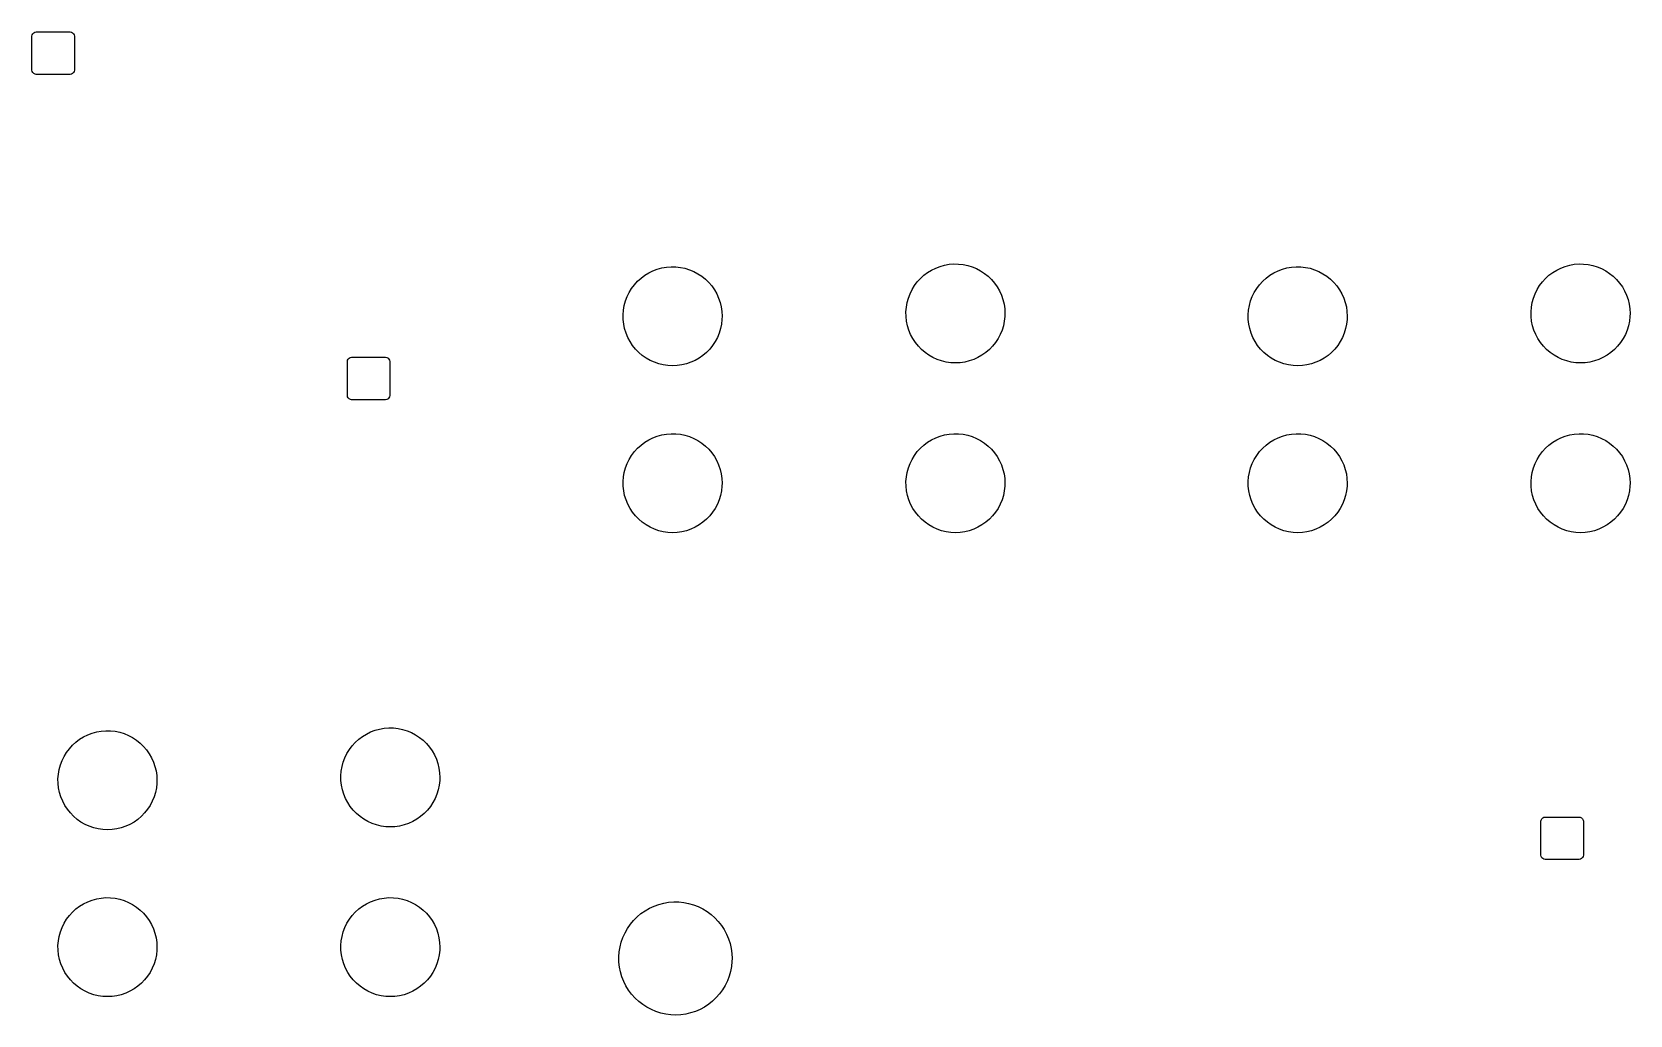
# Model space of a CAD drawing. Extents: x 92.4 to 156.4, y -90.5 to -56.2.
# Drawn here: x 128.12 to 156.38, y -90.5 to -73.12 of the extents above; entities that cross this region are included whole.
import ezdxf

# ---------------------------------------------------------------- set-up
doc = ezdxf.new("R2010")
doc.units = 0
doc.layers.add('BLACK', color=7, linetype='CONTINUOUS')

msp = doc.modelspace()

# ---------------------------------------------------------------- linework, layer by layer
at = {"layer": 'BLACK', "linetype": 'CONTINUOUS'}
for p, q in [((128.128, -73.1786), (128.139, -73.1564)), ((128.139, -73.1564), (128.156, -73.139)), ((128.156, -73.139), (128.178, -73.1282)), ((128.178, -73.1282), (128.2, -73.125)), ((128.2, -73.125), (128.8, -73.125)), ((128.8, -73.125), (128.821, -73.1281)), ((128.821, -73.1281), (128.844, -73.1389)), ((128.844, -73.1389), (128.861, -73.1563)), ((128.861, -73.1563), (128.872, -73.1784)), ((128.125, -73.2), (128.128, -73.1786)), ((128.125, -73.8), (128.125, -73.2)), ((128.872, -73.1784), (128.875, -73.2)), ((128.875, -73.2), (128.875, -73.8)), ((128.128, -73.8216), (128.125, -73.8)), ((128.139, -73.8437), (128.128, -73.8216)), ((128.156, -73.8611), (128.139, -73.8437)), ((128.179, -73.8719), (128.156, -73.8611)), ((128.2, -73.875), (128.179, -73.8719)), ((128.8, -73.875), (128.2, -73.875)), ((128.822, -73.8718), (128.8, -73.875)), ((128.844, -73.861), (128.822, -73.8718)), ((128.861, -73.8436), (128.844, -73.861)), ((128.872, -73.8214), (128.861, -73.8436)), ((128.875, -73.8), (128.872, -73.8214)), ((138.958, -77.4263), (139.028, -77.3832)), ((139.028, -77.3832), (139.102, -77.347)), ((139.102, -77.347), (139.18, -77.3178)), ((139.18, -77.3178), (139.259, -77.2961)), ((139.259, -77.2961), (139.34, -77.2819)), ((139.34, -77.2819), (139.423, -77.2754)), ((139.423, -77.2754), (139.505, -77.2767)), ((139.505, -77.2767), (139.587, -77.2858)), ((139.587, -77.2858), (139.668, -77.3025)), ((139.668, -77.3025), (139.746, -77.3267)), ((139.746, -77.3267), (139.823, -77.3583)), ((139.823, -77.3583), (139.895, -77.3969)), ((139.895, -77.3969), (139.964, -77.4421)), ((143.892, -77.4258), (143.958, -77.3763)), ((143.958, -77.3763), (144.028, -77.3332)), ((144.028, -77.3332), (144.102, -77.297)), ((144.102, -77.297), (144.18, -77.2678)), ((144.18, -77.2678), (144.259, -77.2461)), ((144.259, -77.2461), (144.34, -77.2319)), ((144.34, -77.2319), (144.423, -77.2254)), ((144.423, -77.2254), (144.505, -77.2267)), ((144.505, -77.2267), (144.587, -77.2358)), ((144.587, -77.2358), (144.668, -77.2525)), ((144.668, -77.2525), (144.746, -77.2767)), ((144.746, -77.2767), (144.823, -77.3083)), ((144.823, -77.3083), (144.895, -77.3469)), ((144.895, -77.3469), (144.964, -77.3921)), ((144.964, -77.3921), (145.029, -77.4437)), ((150.008, -77.4263), (150.078, -77.3832)), ((150.078, -77.3832), (150.152, -77.347)), ((150.152, -77.347), (150.23, -77.3178)), ((150.23, -77.3178), (150.309, -77.2961)), ((150.309, -77.2961), (150.39, -77.2819)), ((150.39, -77.2819), (150.473, -77.2754)), ((150.473, -77.2754), (150.555, -77.2767)), ((150.555, -77.2767), (150.637, -77.2858)), ((150.637, -77.2858), (150.718, -77.3025)), ((150.718, -77.3025), (150.796, -77.3267)), ((150.796, -77.3267), (150.873, -77.3583)), ((150.873, -77.3583), (150.945, -77.3969)), ((150.945, -77.3969), (151.014, -77.4421)), ((154.942, -77.4258), (155.008, -77.3763)), ((155.008, -77.3763), (155.078, -77.3332)), ((155.078, -77.3332), (155.152, -77.297)), ((155.152, -77.297), (155.23, -77.2678)), ((155.23, -77.2678), (155.309, -77.2461)), ((155.309, -77.2461), (155.39, -77.2319)), ((155.39, -77.2319), (155.473, -77.2254)), ((155.473, -77.2254), (155.555, -77.2267)), ((155.555, -77.2267), (155.637, -77.2358)), ((155.637, -77.2358), (155.718, -77.2525)), ((155.718, -77.2525), (155.796, -77.2767)), ((155.796, -77.2767), (155.873, -77.3083)), ((155.873, -77.3083), (155.945, -77.3469)), ((155.945, -77.3469), (156.014, -77.3921)), ((156.014, -77.3921), (156.079, -77.4437)), ((138.683, -77.7285), (138.726, -77.6582)), ((138.726, -77.6582), (138.776, -77.5923)), ((138.776, -77.5923), (138.831, -77.5313)), ((138.831, -77.5313), (138.892, -77.4758)), ((138.892, -77.4758), (138.958, -77.4263)), ((139.964, -77.4421), (140.029, -77.4937)), ((140.029, -77.4937), (140.088, -77.551)), ((140.088, -77.551), (140.141, -77.6137)), ((140.141, -77.6137), (140.189, -77.6812)), ((140.189, -77.6812), (140.23, -77.7528)), ((143.647, -77.7525), (143.683, -77.6785)), ((143.683, -77.6785), (143.726, -77.6082)), ((143.726, -77.6082), (143.776, -77.5423)), ((143.776, -77.5423), (143.831, -77.4813)), ((143.831, -77.4813), (143.892, -77.4258)), ((145.029, -77.4437), (145.088, -77.501)), ((145.088, -77.501), (145.141, -77.5637)), ((145.141, -77.5637), (145.189, -77.6312)), ((145.189, -77.6312), (145.23, -77.7028)), ((149.733, -77.7285), (149.776, -77.6582)), ((149.776, -77.6582), (149.826, -77.5923)), ((149.826, -77.5923), (149.881, -77.5313)), ((149.881, -77.5313), (149.942, -77.4758)), ((149.942, -77.4758), (150.008, -77.4263)), ((151.014, -77.4421), (151.079, -77.4937)), ((151.079, -77.4937), (151.138, -77.551)), ((151.138, -77.551), (151.191, -77.6137)), ((151.191, -77.6137), (151.239, -77.6812)), ((151.239, -77.6812), (151.28, -77.7528)), ((154.697, -77.7525), (154.733, -77.6785)), ((154.733, -77.6785), (154.776, -77.6082)), ((154.776, -77.6082), (154.826, -77.5423)), ((154.826, -77.5423), (154.881, -77.4813)), ((154.881, -77.4813), (154.942, -77.4258)), ((156.079, -77.4437), (156.138, -77.501)), ((156.138, -77.501), (156.191, -77.5637)), ((156.191, -77.5637), (156.239, -77.6312)), ((156.239, -77.6312), (156.28, -77.7028)), ((138.582, -78.0403), (138.596, -77.9591)), ((138.596, -77.9591), (138.618, -77.8796)), ((138.618, -77.8796), (138.647, -77.8025)), ((138.647, -77.8025), (138.683, -77.7285)), ((140.23, -77.7528), (140.264, -77.8279)), ((140.264, -77.8279), (140.29, -77.9059)), ((140.29, -77.9059), (140.31, -77.986)), ((143.582, -77.9903), (143.596, -77.9091)), ((143.596, -77.9091), (143.618, -77.8296)), ((143.618, -77.8296), (143.647, -77.7525)), ((145.23, -77.7028), (145.264, -77.7779)), ((145.264, -77.7779), (145.29, -77.8559)), ((145.29, -77.8559), (145.31, -77.936)), ((145.31, -77.936), (145.321, -78.0177)), ((149.632, -78.0403), (149.646, -77.9591)), ((149.646, -77.9591), (149.668, -77.8796)), ((149.668, -77.8796), (149.697, -77.8025)), ((149.697, -77.8025), (149.733, -77.7285)), ((151.28, -77.7528), (151.314, -77.8279)), ((151.314, -77.8279), (151.34, -77.9059)), ((151.34, -77.9059), (151.36, -77.986)), ((154.632, -77.9903), (154.646, -77.9091)), ((154.646, -77.9091), (154.668, -77.8296)), ((154.668, -77.8296), (154.697, -77.7525)), ((156.28, -77.7028), (156.314, -77.7779)), ((156.314, -77.7779), (156.34, -77.8559)), ((156.34, -77.8559), (156.36, -77.936)), ((156.36, -77.936), (156.371, -78.0177)), ((138.575, -78.1225), (138.582, -78.0403)), ((138.577, -78.2049), (138.575, -78.1225)), ((138.586, -78.2869), (138.577, -78.2049)), ((140.31, -77.986), (140.321, -78.0677)), ((140.323, -78.2049), (140.314, -78.2869)), ((140.321, -78.0677), (140.325, -78.15)), ((140.325, -78.15), (140.323, -78.2049)), ((143.575, -78.0725), (143.582, -77.9903)), ((143.577, -78.1549), (143.575, -78.0725)), ((143.586, -78.2369), (143.577, -78.1549)), ((143.602, -78.3176), (143.586, -78.2369)), ((145.314, -78.2369), (145.298, -78.3176)), ((145.323, -78.1549), (145.314, -78.2369)), ((145.321, -78.0177), (145.325, -78.1)), ((145.325, -78.1), (145.323, -78.1549)), ((149.625, -78.1225), (149.632, -78.0403)), ((149.627, -78.2049), (149.625, -78.1225)), ((149.636, -78.2869), (149.627, -78.2049)), ((151.36, -77.986), (151.371, -78.0677)), ((151.373, -78.2049), (151.364, -78.2869)), ((151.371, -78.0677), (151.375, -78.15)), ((151.375, -78.15), (151.373, -78.2049)), ((154.625, -78.0725), (154.632, -77.9903)), ((154.627, -78.1549), (154.625, -78.0725)), ((154.636, -78.2369), (154.627, -78.1549)), ((154.652, -78.3176), (154.636, -78.2369)), ((156.364, -78.2369), (156.348, -78.3176)), ((156.373, -78.1549), (156.364, -78.2369)), ((156.371, -78.0177), (156.375, -78.1)), ((156.375, -78.1), (156.373, -78.1549)), ((138.602, -78.3676), (138.586, -78.2869)), ((138.627, -78.4464), (138.602, -78.3676)), ((138.658, -78.5226), (138.627, -78.4464)), ((138.697, -78.5954), (138.658, -78.5226)), ((140.242, -78.5226), (140.203, -78.5954)), ((140.273, -78.4464), (140.242, -78.5226)), ((140.298, -78.3676), (140.273, -78.4464)), ((140.314, -78.2869), (140.298, -78.3676)), ((143.627, -78.3964), (143.602, -78.3176)), ((143.658, -78.4726), (143.627, -78.3964)), ((143.697, -78.5454), (143.658, -78.4726)), ((145.242, -78.4726), (145.203, -78.5454)), ((145.273, -78.3964), (145.242, -78.4726)), ((145.298, -78.3176), (145.273, -78.3964)), ((149.652, -78.3676), (149.636, -78.2869)), ((149.677, -78.4464), (149.652, -78.3676)), ((149.708, -78.5226), (149.677, -78.4464)), ((149.747, -78.5954), (149.708, -78.5226)), ((151.292, -78.5226), (151.253, -78.5954)), ((151.323, -78.4464), (151.292, -78.5226)), ((151.348, -78.3676), (151.323, -78.4464)), ((151.364, -78.2869), (151.348, -78.3676)), ((154.677, -78.3964), (154.652, -78.3176)), ((154.708, -78.4726), (154.677, -78.3964)), ((154.747, -78.5454), (154.708, -78.4726)), ((156.292, -78.4726), (156.253, -78.5454)), ((156.323, -78.3964), (156.292, -78.4726)), ((156.348, -78.3176), (156.323, -78.3964)), ((138.742, -78.6643), (138.697, -78.5954)), ((138.794, -78.7286), (138.742, -78.6643)), ((138.851, -78.7878), (138.794, -78.7286)), ((138.914, -78.8414), (138.851, -78.7878)), ((140.049, -78.7878), (139.986, -78.8414)), ((140.106, -78.7286), (140.049, -78.7878)), ((140.158, -78.6643), (140.106, -78.7286)), ((140.203, -78.5954), (140.158, -78.6643)), ((143.742, -78.6143), (143.697, -78.5454)), ((143.794, -78.6786), (143.742, -78.6143)), ((143.851, -78.7378), (143.794, -78.6786)), ((143.914, -78.7914), (143.851, -78.7378)), ((143.981, -78.8388), (143.914, -78.7914)), ((144.986, -78.7914), (144.919, -78.8388)), ((145.049, -78.7378), (144.986, -78.7914)), ((145.106, -78.6786), (145.049, -78.7378)), ((145.158, -78.6143), (145.106, -78.6786)), ((145.203, -78.5454), (145.158, -78.6143)), ((149.792, -78.6643), (149.747, -78.5954)), ((149.844, -78.7286), (149.792, -78.6643)), ((149.901, -78.7878), (149.844, -78.7286)), ((149.964, -78.8414), (149.901, -78.7878)), ((151.099, -78.7878), (151.036, -78.8414)), ((151.156, -78.7286), (151.099, -78.7878)), ((151.208, -78.6643), (151.156, -78.7286)), ((151.253, -78.5954), (151.208, -78.6643)), ((154.792, -78.6143), (154.747, -78.5454)), ((154.844, -78.6786), (154.792, -78.6143)), ((154.901, -78.7378), (154.844, -78.6786)), ((154.964, -78.7914), (154.901, -78.7378)), ((155.031, -78.8388), (154.964, -78.7914)), ((156.036, -78.7914), (155.969, -78.8388)), ((156.099, -78.7378), (156.036, -78.7914)), ((156.156, -78.6786), (156.099, -78.7378)), ((156.208, -78.6143), (156.156, -78.6786)), ((156.253, -78.5454), (156.208, -78.6143)), ((133.7, -78.95), (133.703, -78.9286)), ((133.7, -79.55), (133.7, -78.95)), ((133.703, -78.9286), (133.714, -78.9064)), ((133.714, -78.9064), (133.731, -78.889)), ((133.731, -78.889), (133.753, -78.8782)), ((133.753, -78.8782), (133.775, -78.875)), ((133.775, -78.875), (134.375, -78.875)), ((134.375, -78.875), (134.396, -78.8781)), ((134.396, -78.8781), (134.419, -78.8889)), ((134.419, -78.8889), (134.436, -78.9063)), ((134.436, -78.9063), (134.447, -78.9284)), ((134.447, -78.9284), (134.45, -78.95)), ((134.45, -78.95), (134.45, -79.55)), ((138.981, -78.8888), (138.914, -78.8414)), ((139.053, -78.9296), (138.981, -78.8888)), ((139.128, -78.9636), (139.053, -78.9296)), ((139.206, -78.9903), (139.128, -78.9636)), ((139.286, -79.0095), (139.206, -78.9903)), ((139.368, -79.0211), (139.286, -79.0095)), ((139.45, -79.025), (139.368, -79.0211)), ((139.532, -79.0211), (139.45, -79.025)), ((139.614, -79.0095), (139.532, -79.0211)), ((139.694, -78.9903), (139.614, -79.0095)), ((139.772, -78.9636), (139.694, -78.9903)), ((139.847, -78.9296), (139.772, -78.9636)), ((139.919, -78.8888), (139.847, -78.9296)), ((139.986, -78.8414), (139.919, -78.8888)), ((144.053, -78.8796), (143.981, -78.8388)), ((144.128, -78.9136), (144.053, -78.8796)), ((144.206, -78.9403), (144.128, -78.9136)), ((144.286, -78.9595), (144.206, -78.9403)), ((144.368, -78.9711), (144.286, -78.9595)), ((144.45, -78.975), (144.368, -78.9711)), ((144.532, -78.9711), (144.45, -78.975)), ((144.614, -78.9595), (144.532, -78.9711)), ((144.694, -78.9403), (144.614, -78.9595)), ((144.772, -78.9136), (144.694, -78.9403)), ((144.847, -78.8796), (144.772, -78.9136)), ((144.919, -78.8388), (144.847, -78.8796)), ((150.031, -78.8888), (149.964, -78.8414)), ((150.103, -78.9296), (150.031, -78.8888)), ((150.178, -78.9636), (150.103, -78.9296)), ((150.256, -78.9903), (150.178, -78.9636)), ((150.336, -79.0095), (150.256, -78.9903)), ((150.418, -79.0211), (150.336, -79.0095)), ((150.5, -79.025), (150.418, -79.0211)), ((150.582, -79.0211), (150.5, -79.025)), ((150.664, -79.0095), (150.582, -79.0211)), ((150.744, -78.9903), (150.664, -79.0095)), ((150.822, -78.9636), (150.744, -78.9903)), ((150.897, -78.9296), (150.822, -78.9636)), ((150.969, -78.8888), (150.897, -78.9296)), ((151.036, -78.8414), (150.969, -78.8888)), ((155.103, -78.8796), (155.031, -78.8388)), ((155.178, -78.9136), (155.103, -78.8796)), ((155.256, -78.9403), (155.178, -78.9136)), ((155.336, -78.9595), (155.256, -78.9403)), ((155.418, -78.9711), (155.336, -78.9595)), ((155.5, -78.975), (155.418, -78.9711)), ((155.582, -78.9711), (155.5, -78.975)), ((155.664, -78.9595), (155.582, -78.9711)), ((155.744, -78.9403), (155.664, -78.9595)), ((155.822, -78.9136), (155.744, -78.9403)), ((155.897, -78.8796), (155.822, -78.9136)), ((155.969, -78.8388), (155.897, -78.8796)), ((133.703, -79.5716), (133.7, -79.55)), ((133.714, -79.5937), (133.703, -79.5716)), ((133.731, -79.6111), (133.714, -79.5937)), ((133.754, -79.6219), (133.731, -79.6111)), ((133.775, -79.625), (133.754, -79.6219)), ((134.375, -79.625), (133.775, -79.625)), ((134.397, -79.6218), (134.375, -79.625)), ((134.419, -79.611), (134.397, -79.6218)), ((134.436, -79.5936), (134.419, -79.611)), ((134.447, -79.5714), (134.436, -79.5936)), ((134.45, -79.55), (134.447, -79.5714)), ((139.34, -80.2319), (139.423, -80.2254)), ((139.423, -80.2254), (139.505, -80.2267)), ((139.505, -80.2267), (139.587, -80.2358)), ((144.34, -80.2319), (144.423, -80.2254)), ((144.423, -80.2254), (144.505, -80.2267)), ((144.505, -80.2267), (144.587, -80.2358)), ((150.39, -80.2319), (150.473, -80.2254)), ((150.473, -80.2254), (150.555, -80.2267)), ((150.555, -80.2267), (150.637, -80.2358)), ((155.39, -80.2319), (155.473, -80.2254)), ((155.473, -80.2254), (155.555, -80.2267)), ((155.555, -80.2267), (155.637, -80.2358)), ((138.776, -80.5423), (138.831, -80.4813)), ((138.831, -80.4813), (138.892, -80.4258)), ((138.892, -80.4258), (138.958, -80.3763)), ((138.958, -80.3763), (139.028, -80.3332)), ((139.028, -80.3332), (139.102, -80.297)), ((139.102, -80.297), (139.18, -80.2678)), ((139.18, -80.2678), (139.259, -80.2461)), ((139.259, -80.2461), (139.34, -80.2319)), ((139.587, -80.2358), (139.668, -80.2525)), ((139.668, -80.2525), (139.746, -80.2767)), ((139.746, -80.2767), (139.823, -80.3083)), ((139.823, -80.3083), (139.895, -80.3469)), ((139.895, -80.3469), (139.964, -80.3921)), ((139.964, -80.3921), (140.029, -80.4437)), ((140.029, -80.4437), (140.088, -80.501)), ((140.088, -80.501), (140.141, -80.5637)), ((143.776, -80.5423), (143.831, -80.4813)), ((143.831, -80.4813), (143.892, -80.4258)), ((143.892, -80.4258), (143.958, -80.3763)), ((143.958, -80.3763), (144.028, -80.3332)), ((144.028, -80.3332), (144.102, -80.297)), ((144.102, -80.297), (144.18, -80.2678)), ((144.18, -80.2678), (144.259, -80.2461)), ((144.259, -80.2461), (144.34, -80.2319)), ((144.587, -80.2358), (144.668, -80.2525)), ((144.668, -80.2525), (144.746, -80.2767)), ((144.746, -80.2767), (144.823, -80.3083)), ((144.823, -80.3083), (144.895, -80.3469)), ((144.895, -80.3469), (144.964, -80.3921)), ((144.964, -80.3921), (145.029, -80.4437)), ((145.029, -80.4437), (145.088, -80.501)), ((145.088, -80.501), (145.141, -80.5637)), ((149.826, -80.5423), (149.881, -80.4813)), ((149.881, -80.4813), (149.942, -80.4258)), ((149.942, -80.4258), (150.008, -80.3763)), ((150.008, -80.3763), (150.078, -80.3332)), ((150.078, -80.3332), (150.152, -80.297)), ((150.152, -80.297), (150.23, -80.2678)), ((150.23, -80.2678), (150.309, -80.2461)), ((150.309, -80.2461), (150.39, -80.2319)), ((150.637, -80.2358), (150.718, -80.2525)), ((150.718, -80.2525), (150.796, -80.2767)), ((150.796, -80.2767), (150.873, -80.3083)), ((150.873, -80.3083), (150.945, -80.3469)), ((150.945, -80.3469), (151.014, -80.3921)), ((151.014, -80.3921), (151.079, -80.4437)), ((151.079, -80.4437), (151.138, -80.501)), ((151.138, -80.501), (151.191, -80.5637)), ((154.826, -80.5423), (154.881, -80.4813)), ((154.881, -80.4813), (154.942, -80.4258)), ((154.942, -80.4258), (155.008, -80.3763)), ((155.008, -80.3763), (155.078, -80.3332)), ((155.078, -80.3332), (155.152, -80.297)), ((155.152, -80.297), (155.23, -80.2678)), ((155.23, -80.2678), (155.309, -80.2461)), ((155.309, -80.2461), (155.39, -80.2319)), ((155.637, -80.2358), (155.718, -80.2525)), ((155.718, -80.2525), (155.796, -80.2767)), ((155.796, -80.2767), (155.873, -80.3083)), ((155.873, -80.3083), (155.945, -80.3469)), ((155.945, -80.3469), (156.014, -80.3921)), ((156.014, -80.3921), (156.079, -80.4437)), ((156.079, -80.4437), (156.138, -80.501)), ((156.138, -80.501), (156.191, -80.5637)), ((138.618, -80.8296), (138.647, -80.7525)), ((138.647, -80.7525), (138.683, -80.6785)), ((138.683, -80.6785), (138.726, -80.6082)), ((138.726, -80.6082), (138.776, -80.5423)), ((140.141, -80.5637), (140.189, -80.6312)), ((140.189, -80.6312), (140.23, -80.7028)), ((140.23, -80.7028), (140.264, -80.7779)), ((140.264, -80.7779), (140.29, -80.8559)), ((143.618, -80.8296), (143.647, -80.7525)), ((143.647, -80.7525), (143.683, -80.6785)), ((143.683, -80.6785), (143.726, -80.6082)), ((143.726, -80.6082), (143.776, -80.5423)), ((145.141, -80.5637), (145.189, -80.6312)), ((145.189, -80.6312), (145.23, -80.7028)), ((145.23, -80.7028), (145.264, -80.7779)), ((145.264, -80.7779), (145.29, -80.8559)), ((149.668, -80.8296), (149.697, -80.7525)), ((149.697, -80.7525), (149.733, -80.6785)), ((149.733, -80.6785), (149.776, -80.6082)), ((149.776, -80.6082), (149.826, -80.5423)), ((151.191, -80.5637), (151.239, -80.6312)), ((151.239, -80.6312), (151.28, -80.7028)), ((151.28, -80.7028), (151.314, -80.7779)), ((151.314, -80.7779), (151.34, -80.8559)), ((154.668, -80.8296), (154.697, -80.7525)), ((154.697, -80.7525), (154.733, -80.6785)), ((154.733, -80.6785), (154.776, -80.6082)), ((154.776, -80.6082), (154.826, -80.5423)), ((156.191, -80.5637), (156.239, -80.6312)), ((156.239, -80.6312), (156.28, -80.7028)), ((156.28, -80.7028), (156.314, -80.7779)), ((156.314, -80.7779), (156.34, -80.8559)), ((138.575, -81.0725), (138.582, -80.9903)), ((138.577, -81.1549), (138.575, -81.0725)), ((138.582, -80.9903), (138.596, -80.9091)), ((138.596, -80.9091), (138.618, -80.8296)), ((140.29, -80.8559), (140.31, -80.936)), ((140.31, -80.936), (140.321, -81.0177)), ((140.321, -81.0177), (140.325, -81.1)), ((143.575, -81.0725), (143.582, -80.9903)), ((143.577, -81.1549), (143.575, -81.0725)), ((143.582, -80.9903), (143.596, -80.9091)), ((143.596, -80.9091), (143.618, -80.8296)), ((145.29, -80.8559), (145.31, -80.936)), ((145.31, -80.936), (145.321, -81.0177)), ((145.321, -81.0177), (145.325, -81.1)), ((149.625, -81.0725), (149.632, -80.9903)), ((149.627, -81.1549), (149.625, -81.0725)), ((149.632, -80.9903), (149.646, -80.9091)), ((149.646, -80.9091), (149.668, -80.8296)), ((151.34, -80.8559), (151.36, -80.936)), ((151.36, -80.936), (151.371, -81.0177)), ((151.371, -81.0177), (151.375, -81.1)), ((154.625, -81.0725), (154.632, -80.9903)), ((154.627, -81.1549), (154.625, -81.0725)), ((154.632, -80.9903), (154.646, -80.9091)), ((154.646, -80.9091), (154.668, -80.8296)), ((156.34, -80.8559), (156.36, -80.936)), ((156.36, -80.936), (156.371, -81.0177)), ((156.371, -81.0177), (156.375, -81.1)), ((138.586, -81.2369), (138.577, -81.1549)), ((138.602, -81.3176), (138.586, -81.2369)), ((138.627, -81.3964), (138.602, -81.3176)), ((140.298, -81.3176), (140.273, -81.3964)), ((140.314, -81.2369), (140.298, -81.3176)), ((140.323, -81.1549), (140.314, -81.2369)), ((140.325, -81.1), (140.323, -81.1549)), ((143.586, -81.2369), (143.577, -81.1549)), ((143.602, -81.3176), (143.586, -81.2369)), ((143.627, -81.3964), (143.602, -81.3176)), ((145.298, -81.3176), (145.273, -81.3964)), ((145.314, -81.2369), (145.298, -81.3176)), ((145.323, -81.1549), (145.314, -81.2369)), ((145.325, -81.1), (145.323, -81.1549)), ((149.636, -81.2369), (149.627, -81.1549)), ((149.652, -81.3176), (149.636, -81.2369)), ((149.677, -81.3964), (149.652, -81.3176)), ((151.348, -81.3176), (151.323, -81.3964)), ((151.364, -81.2369), (151.348, -81.3176)), ((151.373, -81.1549), (151.364, -81.2369)), ((151.375, -81.1), (151.373, -81.1549)), ((154.636, -81.2369), (154.627, -81.1549)), ((154.652, -81.3176), (154.636, -81.2369)), ((154.677, -81.3964), (154.652, -81.3176)), ((156.348, -81.3176), (156.323, -81.3964)), ((156.364, -81.2369), (156.348, -81.3176)), ((156.373, -81.1549), (156.364, -81.2369)), ((156.375, -81.1), (156.373, -81.1549)), ((138.658, -81.4726), (138.627, -81.3964)), ((138.697, -81.5454), (138.658, -81.4726)), ((138.742, -81.6143), (138.697, -81.5454)), ((138.794, -81.6786), (138.742, -81.6143)), ((140.158, -81.6143), (140.106, -81.6786)), ((140.203, -81.5454), (140.158, -81.6143)), ((140.242, -81.4726), (140.203, -81.5454)), ((140.273, -81.3964), (140.242, -81.4726)), ((143.658, -81.4726), (143.627, -81.3964)), ((143.697, -81.5454), (143.658, -81.4726)), ((143.742, -81.6143), (143.697, -81.5454)), ((143.794, -81.6786), (143.742, -81.6143)), ((145.158, -81.6143), (145.106, -81.6786)), ((145.203, -81.5454), (145.158, -81.6143)), ((145.242, -81.4726), (145.203, -81.5454)), ((145.273, -81.3964), (145.242, -81.4726)), ((149.708, -81.4726), (149.677, -81.3964)), ((149.747, -81.5454), (149.708, -81.4726)), ((149.792, -81.6143), (149.747, -81.5454)), ((149.844, -81.6786), (149.792, -81.6143)), ((151.208, -81.6143), (151.156, -81.6786)), ((151.253, -81.5454), (151.208, -81.6143)), ((151.292, -81.4726), (151.253, -81.5454)), ((151.323, -81.3964), (151.292, -81.4726)), ((154.708, -81.4726), (154.677, -81.3964)), ((154.747, -81.5454), (154.708, -81.4726)), ((154.792, -81.6143), (154.747, -81.5454)), ((154.844, -81.6786), (154.792, -81.6143)), ((156.208, -81.6143), (156.156, -81.6786)), ((156.253, -81.5454), (156.208, -81.6143)), ((156.292, -81.4726), (156.253, -81.5454)), ((156.323, -81.3964), (156.292, -81.4726)), ((138.851, -81.7378), (138.794, -81.6786)), ((138.914, -81.7914), (138.851, -81.7378)), ((138.981, -81.8388), (138.914, -81.7914)), ((139.053, -81.8796), (138.981, -81.8388)), ((139.128, -81.9136), (139.053, -81.8796)), ((139.206, -81.9403), (139.128, -81.9136)), ((139.772, -81.9136), (139.694, -81.9403)), ((139.847, -81.8796), (139.772, -81.9136)), ((139.919, -81.8388), (139.847, -81.8796)), ((139.986, -81.7914), (139.919, -81.8388)), ((140.049, -81.7378), (139.986, -81.7914)), ((140.106, -81.6786), (140.049, -81.7378)), ((143.851, -81.7378), (143.794, -81.6786)), ((143.914, -81.7914), (143.851, -81.7378)), ((143.981, -81.8388), (143.914, -81.7914)), ((144.053, -81.8796), (143.981, -81.8388)), ((144.128, -81.9136), (144.053, -81.8796)), ((144.206, -81.9403), (144.128, -81.9136)), ((144.772, -81.9136), (144.694, -81.9403)), ((144.847, -81.8796), (144.772, -81.9136)), ((144.919, -81.8388), (144.847, -81.8796)), ((144.986, -81.7914), (144.919, -81.8388)), ((145.049, -81.7378), (144.986, -81.7914)), ((145.106, -81.6786), (145.049, -81.7378)), ((149.901, -81.7378), (149.844, -81.6786)), ((149.964, -81.7914), (149.901, -81.7378)), ((150.031, -81.8388), (149.964, -81.7914)), ((150.103, -81.8796), (150.031, -81.8388)), ((150.178, -81.9136), (150.103, -81.8796)), ((150.256, -81.9403), (150.178, -81.9136)), ((150.822, -81.9136), (150.744, -81.9403)), ((150.897, -81.8796), (150.822, -81.9136)), ((150.969, -81.8388), (150.897, -81.8796)), ((151.036, -81.7914), (150.969, -81.8388)), ((151.099, -81.7378), (151.036, -81.7914)), ((151.156, -81.6786), (151.099, -81.7378)), ((154.901, -81.7378), (154.844, -81.6786)), ((154.964, -81.7914), (154.901, -81.7378)), ((155.031, -81.8388), (154.964, -81.7914)), ((155.103, -81.8796), (155.031, -81.8388)), ((155.178, -81.9136), (155.103, -81.8796)), ((155.256, -81.9403), (155.178, -81.9136)), ((155.822, -81.9136), (155.744, -81.9403)), ((155.897, -81.8796), (155.822, -81.9136)), ((155.969, -81.8388), (155.897, -81.8796)), ((156.036, -81.7914), (155.969, -81.8388)), ((156.099, -81.7378), (156.036, -81.7914)), ((156.156, -81.6786), (156.099, -81.7378)), ((139.286, -81.9595), (139.206, -81.9403)), ((139.368, -81.9711), (139.286, -81.9595)), ((139.45, -81.975), (139.368, -81.9711)), ((139.532, -81.9711), (139.45, -81.975)), ((139.614, -81.9595), (139.532, -81.9711)), ((139.694, -81.9403), (139.614, -81.9595)), ((144.286, -81.9595), (144.206, -81.9403)), ((144.368, -81.9711), (144.286, -81.9595)), ((144.45, -81.975), (144.368, -81.9711)), ((144.532, -81.9711), (144.45, -81.975)), ((144.614, -81.9595), (144.532, -81.9711)), ((144.694, -81.9403), (144.614, -81.9595)), ((150.336, -81.9595), (150.256, -81.9403)), ((150.418, -81.9711), (150.336, -81.9595)), ((150.5, -81.975), (150.418, -81.9711)), ((150.582, -81.9711), (150.5, -81.975)), ((150.664, -81.9595), (150.582, -81.9711)), ((150.744, -81.9403), (150.664, -81.9595)), ((155.336, -81.9595), (155.256, -81.9403)), ((155.418, -81.9711), (155.336, -81.9595)), ((155.5, -81.975), (155.418, -81.9711)), ((155.582, -81.9711), (155.5, -81.975)), ((155.664, -81.9595), (155.582, -81.9711)), ((155.744, -81.9403), (155.664, -81.9595)), ((128.968, -85.6263), (129.038, -85.5832)), ((129.038, -85.5832), (129.112, -85.547)), ((129.112, -85.547), (129.19, -85.5178)), ((129.19, -85.5178), (129.269, -85.4961)), ((129.269, -85.4961), (129.35, -85.4819)), ((129.35, -85.4819), (129.433, -85.4754)), ((129.433, -85.4754), (129.515, -85.4767)), ((129.515, -85.4767), (129.597, -85.4858)), ((129.597, -85.4858), (129.678, -85.5025)), ((129.678, -85.5025), (129.756, -85.5267)), ((129.756, -85.5267), (129.833, -85.5583)), ((129.833, -85.5583), (129.905, -85.5969)), ((129.905, -85.5969), (129.974, -85.6421)), ((133.902, -85.6258), (133.968, -85.5763)), ((133.968, -85.5763), (134.038, -85.5332)), ((134.038, -85.5332), (134.112, -85.497)), ((134.112, -85.497), (134.19, -85.4678)), ((134.19, -85.4678), (134.269, -85.4461)), ((134.269, -85.4461), (134.35, -85.4319)), ((134.35, -85.4319), (134.433, -85.4254)), ((134.433, -85.4254), (134.515, -85.4267)), ((134.515, -85.4267), (134.597, -85.4358)), ((134.597, -85.4358), (134.678, -85.4525)), ((134.678, -85.4525), (134.756, -85.4767)), ((134.756, -85.4767), (134.833, -85.5083)), ((134.833, -85.5083), (134.905, -85.5469)), ((134.905, -85.5469), (134.974, -85.5921)), ((134.974, -85.5921), (135.039, -85.6437)), ((128.693, -85.9285), (128.736, -85.8582)), ((128.736, -85.8582), (128.786, -85.7923)), ((128.786, -85.7923), (128.841, -85.7313)), ((128.841, -85.7313), (128.902, -85.6758)), ((128.902, -85.6758), (128.968, -85.6263)), ((129.974, -85.6421), (130.039, -85.6937)), ((130.039, -85.6937), (130.098, -85.751)), ((130.098, -85.751), (130.151, -85.8137)), ((130.151, -85.8137), (130.199, -85.8812)), ((133.657, -85.9525), (133.693, -85.8785)), ((133.693, -85.8785), (133.736, -85.8082)), ((133.736, -85.8082), (133.786, -85.7423)), ((133.786, -85.7423), (133.841, -85.6813)), ((133.841, -85.6813), (133.902, -85.6258)), ((135.039, -85.6437), (135.098, -85.701)), ((135.098, -85.701), (135.151, -85.7637)), ((135.151, -85.7637), (135.199, -85.8312)), ((135.199, -85.8312), (135.24, -85.9028)), ((128.592, -86.2403), (128.606, -86.1591)), ((128.606, -86.1591), (128.628, -86.0796)), ((128.628, -86.0796), (128.657, -86.0025)), ((128.657, -86.0025), (128.693, -85.9285)), ((130.199, -85.8812), (130.24, -85.9528)), ((130.24, -85.9528), (130.274, -86.0279)), ((130.274, -86.0279), (130.3, -86.1059)), ((130.3, -86.1059), (130.32, -86.186)), ((133.592, -86.1903), (133.606, -86.1091)), ((133.606, -86.1091), (133.628, -86.0296)), ((133.628, -86.0296), (133.657, -85.9525)), ((135.24, -85.9028), (135.274, -85.9779)), ((135.274, -85.9779), (135.3, -86.0559)), ((135.3, -86.0559), (135.32, -86.136)), ((135.32, -86.136), (135.331, -86.2177)), ((128.585, -86.3225), (128.592, -86.2403)), ((128.587, -86.4049), (128.585, -86.3225)), ((128.596, -86.4869), (128.587, -86.4049)), ((130.32, -86.186), (130.331, -86.2677)), ((130.333, -86.4049), (130.324, -86.4869)), ((130.331, -86.2677), (130.335, -86.35)), ((130.335, -86.35), (130.333, -86.4049)), ((133.585, -86.2725), (133.592, -86.1903)), ((133.587, -86.3549), (133.585, -86.2725)), ((133.596, -86.4369), (133.587, -86.3549)), ((133.612, -86.5176), (133.596, -86.4369)), ((135.324, -86.4369), (135.308, -86.5176)), ((135.333, -86.3549), (135.324, -86.4369)), ((135.331, -86.2177), (135.335, -86.3)), ((135.335, -86.3), (135.333, -86.3549)), ((128.612, -86.5676), (128.596, -86.4869)), ((128.637, -86.6464), (128.612, -86.5676)), ((128.668, -86.7226), (128.637, -86.6464)), ((128.707, -86.7954), (128.668, -86.7226)), ((130.252, -86.7226), (130.213, -86.7954)), ((130.283, -86.6464), (130.252, -86.7226)), ((130.308, -86.5676), (130.283, -86.6464)), ((130.324, -86.4869), (130.308, -86.5676)), ((133.637, -86.5964), (133.612, -86.5176)), ((133.668, -86.6726), (133.637, -86.5964)), ((133.707, -86.7454), (133.668, -86.6726)), ((135.252, -86.6726), (135.213, -86.7454)), ((135.283, -86.5964), (135.252, -86.6726)), ((135.308, -86.5176), (135.283, -86.5964)), ((128.752, -86.8643), (128.707, -86.7954)), ((128.804, -86.9286), (128.752, -86.8643)), ((128.861, -86.9878), (128.804, -86.9286)), ((128.924, -87.0414), (128.861, -86.9878)), ((130.059, -86.9878), (129.996, -87.0414)), ((130.116, -86.9286), (130.059, -86.9878)), ((130.168, -86.8643), (130.116, -86.9286)), ((130.213, -86.7954), (130.168, -86.8643)), ((133.752, -86.8143), (133.707, -86.7454)), ((133.804, -86.8786), (133.752, -86.8143)), ((133.861, -86.9378), (133.804, -86.8786)), ((133.924, -86.9914), (133.861, -86.9378)), ((133.991, -87.0388), (133.924, -86.9914)), ((134.996, -86.9914), (134.929, -87.0388)), ((135.059, -86.9378), (134.996, -86.9914)), ((135.116, -86.8786), (135.059, -86.9378)), ((135.168, -86.8143), (135.116, -86.8786)), ((135.213, -86.7454), (135.168, -86.8143)), ((154.831, -87.014), (154.853, -87.0032)), ((154.853, -87.0032), (154.875, -87)), ((154.875, -87), (155.475, -87)), ((155.475, -87), (155.496, -87.0031)), ((155.496, -87.0031), (155.519, -87.0139)), ((128.991, -87.0888), (128.924, -87.0414)), ((129.063, -87.1296), (128.991, -87.0888)), ((129.138, -87.1636), (129.063, -87.1296)), ((129.216, -87.1903), (129.138, -87.1636)), ((129.296, -87.2095), (129.216, -87.1903)), ((129.378, -87.2211), (129.296, -87.2095)), ((129.46, -87.225), (129.378, -87.2211)), ((129.542, -87.2211), (129.46, -87.225)), ((129.624, -87.2095), (129.542, -87.2211)), ((129.704, -87.1903), (129.624, -87.2095)), ((129.782, -87.1636), (129.704, -87.1903)), ((129.857, -87.1296), (129.782, -87.1636)), ((129.929, -87.0888), (129.857, -87.1296)), ((129.996, -87.0414), (129.929, -87.0888)), ((134.063, -87.0796), (133.991, -87.0388)), ((134.138, -87.1136), (134.063, -87.0796)), ((134.216, -87.1403), (134.138, -87.1136)), ((134.296, -87.1595), (134.216, -87.1403)), ((134.378, -87.1711), (134.296, -87.1595)), ((134.46, -87.175), (134.378, -87.1711)), ((134.542, -87.1711), (134.46, -87.175)), ((134.624, -87.1595), (134.542, -87.1711)), ((134.704, -87.1403), (134.624, -87.1595)), ((134.782, -87.1136), (134.704, -87.1403)), ((134.857, -87.0796), (134.782, -87.1136)), ((134.929, -87.0388), (134.857, -87.0796)), ((154.8, -87.075), (154.803, -87.0536)), ((154.8, -87.675), (154.8, -87.075)), ((154.803, -87.0536), (154.814, -87.0314)), ((154.814, -87.0314), (154.831, -87.014)), ((155.519, -87.0139), (155.536, -87.0313)), ((155.536, -87.0313), (155.547, -87.0534)), ((155.547, -87.0534), (155.55, -87.075)), ((155.55, -87.075), (155.55, -87.675)), ((154.803, -87.6966), (154.8, -87.675)), ((154.814, -87.7187), (154.803, -87.6966)), ((154.831, -87.7361), (154.814, -87.7187)), ((154.854, -87.7469), (154.831, -87.7361)), ((154.875, -87.75), (154.854, -87.7469)), ((155.475, -87.75), (154.875, -87.75)), ((155.497, -87.7468), (155.475, -87.75)), ((155.519, -87.736), (155.497, -87.7468)), ((155.536, -87.7186), (155.519, -87.736)), ((155.547, -87.6964), (155.536, -87.7186)), ((155.55, -87.675), (155.547, -87.6964)), ((128.786, -88.7423), (128.841, -88.6813)), ((128.841, -88.6813), (128.902, -88.6258)), ((128.902, -88.6258), (128.968, -88.5763)), ((128.968, -88.5763), (129.038, -88.5332)), ((129.038, -88.5332), (129.112, -88.497)), ((129.112, -88.497), (129.19, -88.4678)), ((129.19, -88.4678), (129.269, -88.4461)), ((129.269, -88.4461), (129.35, -88.4319)), ((129.35, -88.4319), (129.433, -88.4254)), ((129.433, -88.4254), (129.515, -88.4267)), ((129.515, -88.4267), (129.597, -88.4358)), ((129.597, -88.4358), (129.678, -88.4525)), ((129.678, -88.4525), (129.756, -88.4767)), ((129.756, -88.4767), (129.833, -88.5083)), ((129.833, -88.5083), (129.905, -88.5469)), ((129.905, -88.5469), (129.974, -88.5921)), ((129.974, -88.5921), (130.039, -88.6437)), ((130.039, -88.6437), (130.098, -88.701)), ((130.098, -88.701), (130.151, -88.7637)), ((133.786, -88.7423), (133.841, -88.6813)), ((133.841, -88.6813), (133.902, -88.6258)), ((133.902, -88.6258), (133.968, -88.5763)), ((133.968, -88.5763), (134.038, -88.5332)), ((134.038, -88.5332), (134.112, -88.497)), ((134.112, -88.497), (134.19, -88.4678)), ((134.19, -88.4678), (134.269, -88.4461)), ((134.269, -88.4461), (134.35, -88.4319)), ((134.35, -88.4319), (134.433, -88.4254)), ((134.433, -88.4254), (134.515, -88.4267)), ((134.515, -88.4267), (134.597, -88.4358)), ((134.597, -88.4358), (134.678, -88.4525)), ((134.678, -88.4525), (134.756, -88.4767)), ((134.756, -88.4767), (134.833, -88.5083)), ((134.833, -88.5083), (134.905, -88.5469)), ((134.905, -88.5469), (134.974, -88.5921)), ((134.974, -88.5921), (135.039, -88.6437)), ((135.039, -88.6437), (135.098, -88.701)), ((135.098, -88.701), (135.151, -88.7637)), ((138.891, -88.7066), (138.964, -88.6557)), ((138.964, -88.6557), (139.041, -88.6114)), ((139.041, -88.6114), (139.122, -88.5741)), ((139.122, -88.5741), (139.206, -88.5442)), ((139.206, -88.5442), (139.292, -88.5219)), ((139.292, -88.5219), (139.38, -88.5072)), ((139.38, -88.5072), (139.469, -88.5005)), ((139.469, -88.5005), (139.558, -88.5017)), ((139.558, -88.5017), (139.646, -88.5107)), ((139.646, -88.5107), (139.733, -88.5276)), ((139.733, -88.5276), (139.819, -88.5522)), ((139.819, -88.5522), (139.902, -88.5843)), ((139.902, -88.5843), (139.982, -88.6237)), ((139.982, -88.6237), (140.058, -88.67)), ((140.058, -88.67), (140.129, -88.7229)), ((128.628, -89.0296), (128.657, -88.9525)), ((128.657, -88.9525), (128.693, -88.8785)), ((128.693, -88.8785), (128.736, -88.8082)), ((128.736, -88.8082), (128.786, -88.7423)), ((130.151, -88.7637), (130.199, -88.8312)), ((130.199, -88.8312), (130.24, -88.9028)), ((130.24, -88.9028), (130.274, -88.9779)), ((130.274, -88.9779), (130.3, -89.0559)), ((133.628, -89.0296), (133.657, -88.9525)), ((133.657, -88.9525), (133.693, -88.8785)), ((133.693, -88.8785), (133.736, -88.8082)), ((133.736, -88.8082), (133.786, -88.7423)), ((135.151, -88.7637), (135.199, -88.8312)), ((135.199, -88.8312), (135.24, -88.9028)), ((135.24, -88.9028), (135.274, -88.9779)), ((135.274, -88.9779), (135.3, -89.0559)), ((138.609, -89.046), (138.653, -88.9686)), ((138.653, -88.9686), (138.703, -88.8954)), ((138.703, -88.8954), (138.76, -88.827)), ((138.76, -88.827), (138.823, -88.7639)), ((138.823, -88.7639), (138.891, -88.7066)), ((140.129, -88.7229), (140.196, -88.7819)), ((140.196, -88.7819), (140.257, -88.8466)), ((140.257, -88.8466), (140.312, -88.9165)), ((140.312, -88.9165), (140.361, -88.991)), ((128.585, -89.2725), (128.592, -89.1903)), ((128.592, -89.1903), (128.606, -89.1091)), ((128.606, -89.1091), (128.628, -89.0296)), ((130.3, -89.0559), (130.32, -89.136)), ((130.32, -89.136), (130.331, -89.2177)), ((130.331, -89.2177), (130.335, -89.3)), ((133.585, -89.2725), (133.592, -89.1903)), ((133.592, -89.1903), (133.606, -89.1091)), ((133.606, -89.1091), (133.628, -89.0296)), ((135.3, -89.0559), (135.32, -89.136)), ((135.32, -89.136), (135.331, -89.2177)), ((135.331, -89.2177), (135.335, -89.3)), ((138.521, -89.2972), (138.543, -89.211)), ((138.543, -89.211), (138.572, -89.127)), ((138.572, -89.127), (138.609, -89.046)), ((140.361, -88.991), (140.403, -89.0695)), ((140.403, -89.0695), (140.437, -89.1514)), ((140.437, -89.1514), (140.465, -89.2361)), ((140.465, -89.2361), (140.484, -89.3229)), ((128.587, -89.3549), (128.585, -89.2725)), ((128.596, -89.4369), (128.587, -89.3549)), ((128.612, -89.5176), (128.596, -89.4369)), ((128.637, -89.5964), (128.612, -89.5176)), ((130.308, -89.5176), (130.283, -89.5964)), ((130.324, -89.4369), (130.308, -89.5176)), ((130.333, -89.3549), (130.324, -89.4369)), ((130.335, -89.3), (130.333, -89.3549)), ((133.587, -89.3549), (133.585, -89.2725)), ((133.596, -89.4369), (133.587, -89.3549)), ((133.612, -89.5176), (133.596, -89.4369)), ((133.637, -89.5964), (133.612, -89.5176)), ((135.308, -89.5176), (135.283, -89.5964)), ((135.324, -89.4369), (135.308, -89.5176)), ((135.333, -89.3549), (135.324, -89.4369)), ((135.335, -89.3), (135.333, -89.3549)), ((138.5, -89.4738), (138.507, -89.3851)), ((138.502, -89.5628), (138.5, -89.4738)), ((138.507, -89.3851), (138.521, -89.2972)), ((140.484, -89.3229), (140.496, -89.4111)), ((140.499, -89.5523), (140.49, -89.6409)), ((140.496, -89.4111), (140.5, -89.5)), ((140.5, -89.5), (140.499, -89.5523)), ((128.668, -89.6726), (128.637, -89.5964)), ((128.707, -89.7454), (128.668, -89.6726)), ((128.752, -89.8143), (128.707, -89.7454)), ((128.804, -89.8786), (128.752, -89.8143)), ((130.168, -89.8143), (130.116, -89.8786)), ((130.213, -89.7454), (130.168, -89.8143)), ((130.252, -89.6726), (130.213, -89.7454)), ((130.283, -89.5964), (130.252, -89.6726)), ((133.668, -89.6726), (133.637, -89.5964)), ((133.707, -89.7454), (133.668, -89.6726)), ((133.752, -89.8143), (133.707, -89.7454)), ((133.804, -89.8786), (133.752, -89.8143)), ((135.168, -89.8143), (135.116, -89.8786)), ((135.213, -89.7454), (135.168, -89.8143)), ((135.252, -89.6726), (135.213, -89.7454)), ((135.283, -89.5964), (135.252, -89.6726)), ((138.512, -89.6513), (138.502, -89.5628)), ((138.529, -89.7385), (138.512, -89.6513)), ((138.554, -89.8239), (138.529, -89.7385)), ((138.586, -89.9067), (138.554, -89.8239)), ((140.449, -89.814), (140.418, -89.8971)), ((140.474, -89.7284), (140.449, -89.814)), ((140.49, -89.6409), (140.474, -89.7284)), ((128.861, -89.9378), (128.804, -89.8786)), ((128.924, -89.9914), (128.861, -89.9378)), ((128.991, -90.0388), (128.924, -89.9914)), ((129.063, -90.0796), (128.991, -90.0388)), ((129.138, -90.1136), (129.063, -90.0796)), ((129.216, -90.1403), (129.138, -90.1136)), ((129.782, -90.1136), (129.704, -90.1403)), ((129.857, -90.0796), (129.782, -90.1136)), ((129.929, -90.0388), (129.857, -90.0796)), ((129.996, -89.9914), (129.929, -90.0388)), ((130.059, -89.9378), (129.996, -89.9914)), ((130.116, -89.8786), (130.059, -89.9378)), ((133.861, -89.9378), (133.804, -89.8786)), ((133.924, -89.9914), (133.861, -89.9378)), ((133.991, -90.0388), (133.924, -89.9914)), ((134.063, -90.0796), (133.991, -90.0388)), ((134.138, -90.1136), (134.063, -90.0796)), ((134.216, -90.1403), (134.138, -90.1136)), ((134.782, -90.1136), (134.704, -90.1403)), ((134.857, -90.0796), (134.782, -90.1136)), ((134.929, -90.0388), (134.857, -90.0796)), ((134.996, -89.9914), (134.929, -90.0388)), ((135.059, -89.9378), (134.996, -89.9914)), ((135.116, -89.8786), (135.059, -89.9378)), ((138.626, -89.9863), (138.586, -89.9067)), ((138.673, -90.0621), (138.626, -89.9863)), ((138.726, -90.1334), (138.673, -90.0621)), ((140.333, -90.0534), (140.28, -90.1252)), ((140.379, -89.9772), (140.333, -90.0534)), ((140.418, -89.8971), (140.379, -89.9772)), ((129.296, -90.1595), (129.216, -90.1403)), ((129.378, -90.1711), (129.296, -90.1595)), ((129.46, -90.175), (129.378, -90.1711)), ((129.542, -90.1711), (129.46, -90.175)), ((129.624, -90.1595), (129.542, -90.1711)), ((129.704, -90.1403), (129.624, -90.1595)), ((134.296, -90.1595), (134.216, -90.1403)), ((134.378, -90.1711), (134.296, -90.1595)), ((134.46, -90.175), (134.378, -90.1711)), ((134.542, -90.1711), (134.46, -90.175)), ((134.624, -90.1595), (134.542, -90.1711)), ((134.704, -90.1403), (134.624, -90.1595)), ((138.786, -90.1997), (138.726, -90.1334)), ((138.851, -90.2604), (138.786, -90.1997)), ((138.921, -90.3151), (138.851, -90.2604)), ((138.995, -90.3634), (138.921, -90.3151)), ((139.074, -90.4048), (138.995, -90.3634)), ((140.014, -90.3581), (139.935, -90.4003)), ((140.088, -90.309), (140.014, -90.3581)), ((140.157, -90.2536), (140.088, -90.309)), ((140.222, -90.1921), (140.157, -90.2536)), ((140.28, -90.1252), (140.222, -90.1921)), ((139.156, -90.4391), (139.074, -90.4048)), ((139.241, -90.4659), (139.156, -90.4391)), ((139.328, -90.4851), (139.241, -90.4659)), ((139.416, -90.4965), (139.328, -90.4851)), ((139.505, -90.5), (139.416, -90.4965)), ((139.594, -90.4956), (139.505, -90.5)), ((139.682, -90.4833), (139.594, -90.4956)), ((139.769, -90.4632), (139.682, -90.4833)), ((139.853, -90.4354), (139.769, -90.4632)), ((139.935, -90.4003), (139.853, -90.4354))]:
    msp.add_line(p, q, dxfattribs=at)

doc.saveas('drawing.dxf')
